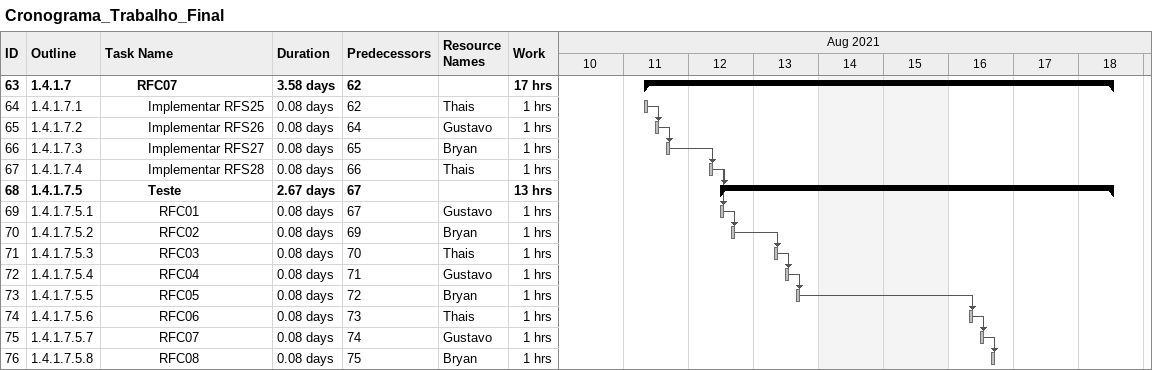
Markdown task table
Cronograma_Trabalho_Final

| ID | WBS | Task | Duration | Start | Finish | Predecessors | Resources | Work (h) |
|---|---|---|---|---|---|---|---|---|
| 63 | 1.4.1.7 | **RFC07** | 3.58d | 2021-08-11 | 2021-08-18 | 62 |  | 17 |
| 64 | 1.4.1.7.1 | Implementar RFS25 | 0.08d | 2021-08-11 | 2021-08-11 | 62 | Thais | 1 |
| 65 | 1.4.1.7.2 | Implementar RFS26 | 0.08d | 2021-08-11 | 2021-08-11 | 64 | Gustavo | 1 |
| 66 | 1.4.1.7.3 | Implementar RFS27 | 0.08d | 2021-08-11 | 2021-08-11 | 65 | Bryan | 1 |
| 67 | 1.4.1.7.4 | Implementar RFS28 | 0.08d | 2021-08-12 | 2021-08-12 | 66 | Thais | 1 |
| 68 | 1.4.1.7.5 | **Teste** | 2.67d | 2021-08-12 | 2021-08-18 | 67 |  | 13 |
| 69 | 1.4.1.7.5.1 | RFC01 | 0.08d | 2021-08-12 | 2021-08-12 | 67 | Gustavo | 1 |
| 70 | 1.4.1.7.5.2 | RFC02 | 0.08d | 2021-08-12 | 2021-08-12 | 69 | Bryan | 1 |
| 71 | 1.4.1.7.5.3 | RFC03 | 0.08d | 2021-08-13 | 2021-08-13 | 70 | Thais | 1 |
| 72 | 1.4.1.7.5.4 | RFC04 | 0.08d | 2021-08-13 | 2021-08-13 | 71 | Gustavo | 1 |
| 73 | 1.4.1.7.5.5 | RFC05 | 0.08d | 2021-08-13 | 2021-08-13 | 72 | Bryan | 1 |
| 74 | 1.4.1.7.5.6 | RFC06 | 0.08d | 2021-08-16 | 2021-08-16 | 73 | Thais | 1 |
| 75 | 1.4.1.7.5.7 | RFC07 | 0.08d | 2021-08-16 | 2021-08-16 | 74 | Gustavo | 1 |
| 76 | 1.4.1.7.5.8 | RFC08 | 0.08d | 2021-08-16 | 2021-08-16 | 75 | Bryan | 1 |
